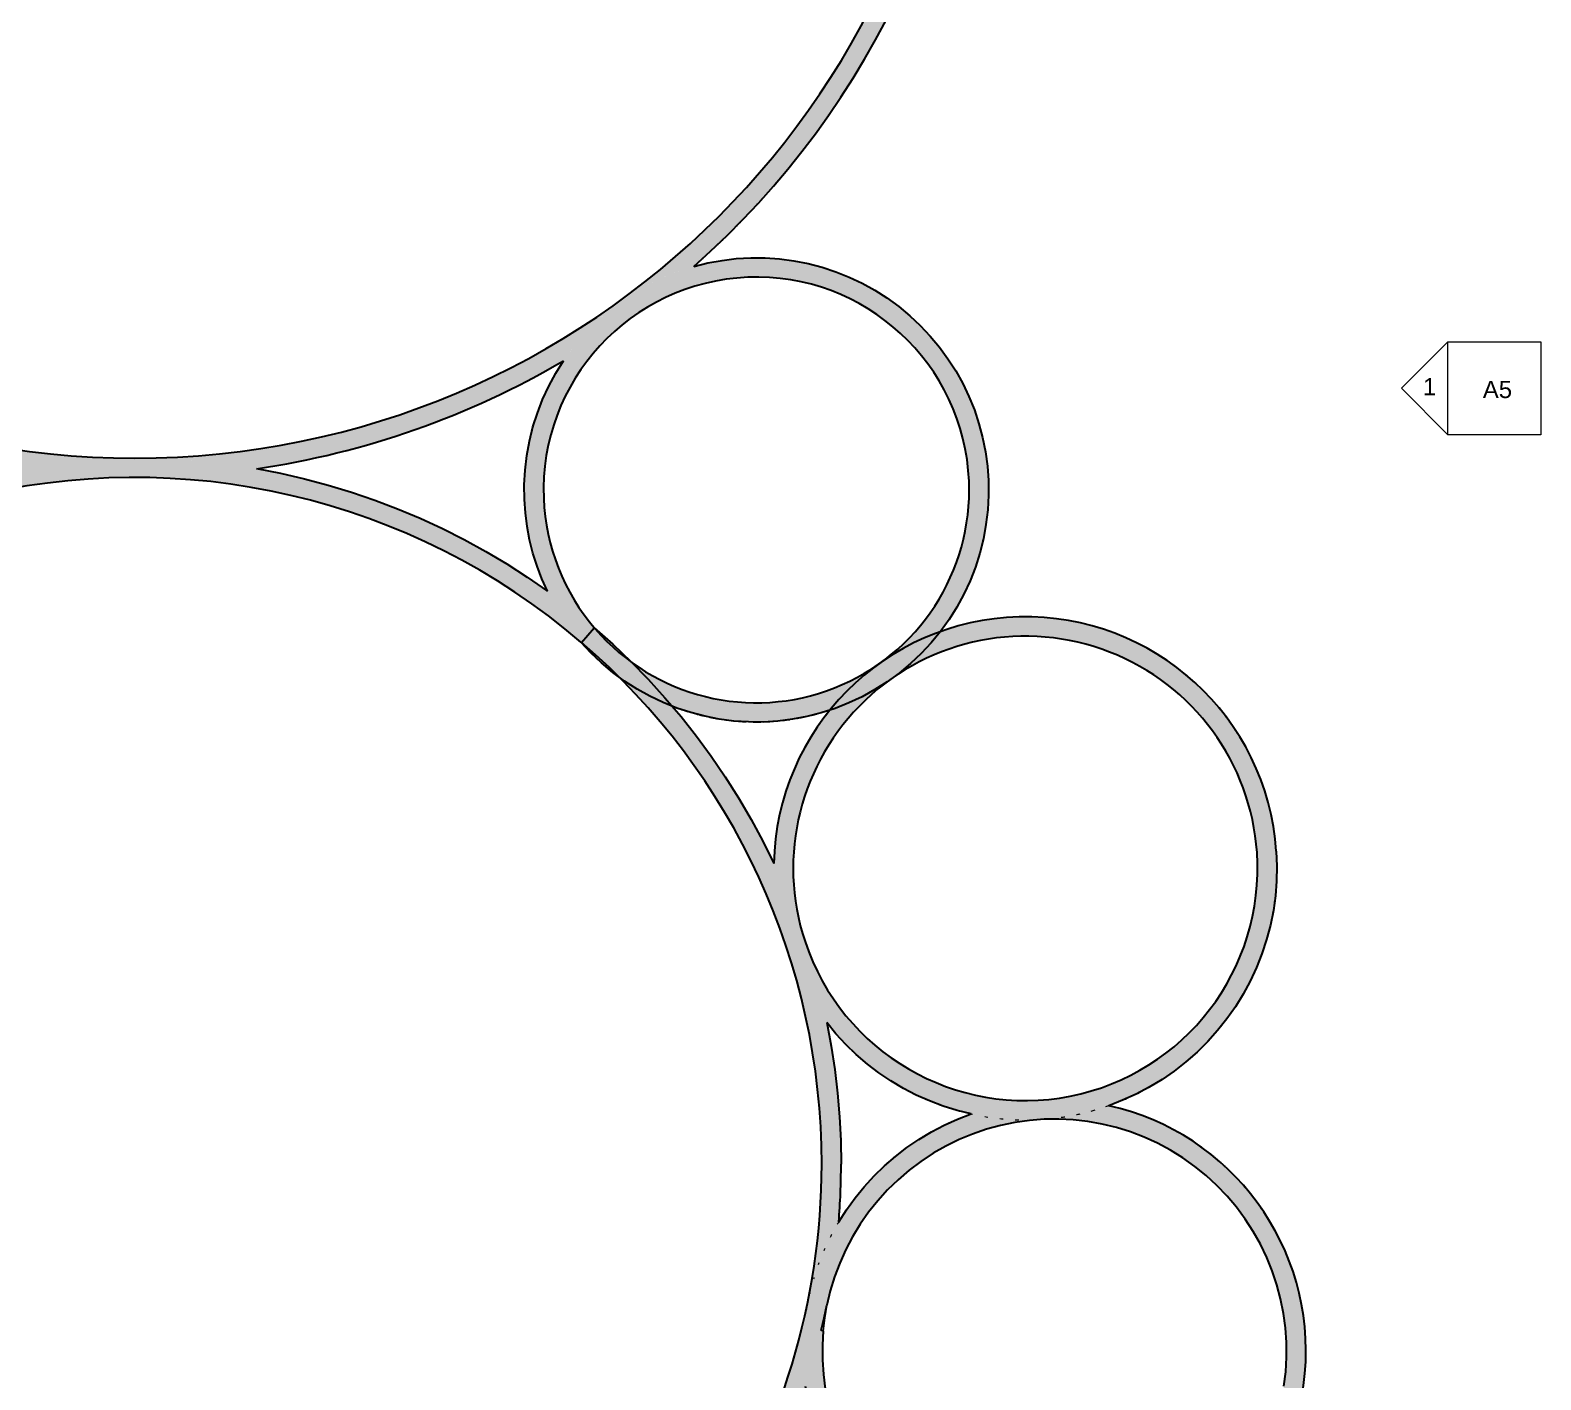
# Model space of a CAD drawing. Header units: inches. Extents: x -870 to 733, y -1250 to 961.
# Drawn here: x -48 to 733, y -510 to 187 of the extents above; entities that cross this region are included whole.
import ezdxf

# ---------------------------------------------------------------- set-up
doc = ezdxf.new("R2010")
doc.units = ezdxf.units.IN
doc.header["$MEASUREMENT"] = 0
for name, color, linetype, lineweight in [('A-ROOF', 132, 'Continuous', 13), ('A-WALL', 113, 'Continuous', 13), ('A-WALL-PATT', 111, 'Continuous', 13), ('G-ANNO-SYMB', 111, 'Continuous', 9)]:
    doc.layers.add(name, color=color, linetype=linetype, lineweight=lineweight)
doc.styles.add('Arial', font='arial.ttf', dxfattribs={"height": 8.851796})

# ---------------------------------------------------------------- blocks, each defined once
blk = doc.blocks.new('Elevation - Detail Number-164347-Level 1')
at = {"layer": 'G-ANNO-SYMB'}
for p, q in [((-0.25, -0.25), (-0.25, 0.25)), ((-0.25, 0.25), (0.25, 0.25)), ((0.25, 0.25), (0.25, -0.25)), ((0.25, -0.25), (-0.25, -0.25))]:
    blk.add_line(p, q, dxfattribs=at)
blk = doc.blocks.new('Elevation - Detail Number-164074-Level 1')
at = {"layer": 'G-ANNO-SYMB'}
for p, q in [((0, 0.25), (-0.25, 0)), ((0.25, 0), (0, 0.25)), ((-0.25, 0), (0.25, 0))]:
    blk.add_line(p, q, dxfattribs=at)

msp = doc.modelspace()

# ---------------------------------------------------------------- hatches: boundary and pattern name
at = {"layer": 'A-WALL-PATT'}
for points in [[(-56.94, -39.5), (-44.45, -37.54), (-31.91, -36.01), (-19.32, -34.92), (-6.7, -34.26), (5.93, -34.05), (-8.65, -33.8), (-23.21, -33.05), (-37.74, -31.81), (-52.21, -30.07), (-66.62, -27.84), (-80.95, -25.11), (-95.17, -21.9), (-109.27, -18.21), (-123.24, -14.04), (-137.06, -9.39), (-150.72, -4.27), (-164.19, 1.31), (-177.46, 7.34), (-190.52, 13.83), (-203.35, 20.76), (-215.93, 28.12), (-228.26, 35.9), (-240.31, 44.11), (-252.08, 52.72), (-263.54, 61.73), (-274.7, 71.12), (-285.52, 80.89), (-296, 91.02), (-306.14, 101.5), (-315.95, 112.38), (-325.3, 123.48), (-334.31, 134.95), (-342.92, 146.71), (-351.12, 158.77), (-358.91, 171.09), (-366.27, 183.68), (-373.2, 196.51), (-379.68, 209.57), (-385.72, 222.84), (-391.3, 236.31), (-396.42, 249.96), (-401.06, 263.78), (-405.24, 277.75), (-408.93, 291.86), (-412.14, 306.08), (-414.86, 320.4), (-417.09, 334.81), (-418.83, 349.29), (-420.07, 363.82), (-420.82, 378.38), (-421.07, 392.95), (-431.07, 392.95), (-430.83, 378.54), (-430.12, 364.14), (-428.93, 349.77), (-427.27, 335.45), (-425.14, 321.2), (-422.54, 307.02), (-419.47, 292.93), (-415.94, 278.95), (-411.95, 265.1), (-407.5, 251.38), (-402.61, 237.82), (-397.27, 224.43), (-391.49, 211.23), (-385.28, 198.22), (-378.64, 185.42), (-371.59, 172.85), (-364.12, 160.51), (-357.68, 156.03), (-351.02, 150.8), (-345.55, 146.05), (-339.91, 140.59), (-334.57, 134.83), (-329.55, 128.79), (-324.86, 122.49), (-320.51, 115.95), (-316.53, 109.19), (-312.91, 102.22), (-309.67, 95.06), (-306.82, 87.74), (-296.69, 77.69), (-286.23, 67.98), (-275.47, 58.61), (-264.4, 49.6), (-253.04, 40.96), (-241.41, 32.69), (-229.51, 24.8), (-217.36, 17.31), (-204.97, 10.22), (-192.36, 3.53), (-179.21, -2.88), (-166.52, -8.58), (-153.31, -14), (-139.94, -18.98), (-126.41, -23.52), (-112.74, -27.62), (-98.94, -31.28), (-85.03, -34.47), (-71.02, -37.22)], [(68.8, -39.5), (82.72, -37.25), (96.56, -34.54), (110.3, -31.4), (123.94, -27.81), (137.46, -23.78), (150.83, -19.32), (164.06, -14.43), (177.12, -9.12), (191.05, -2.88), (202.7, 2.76), (215.19, 9.31), (227.46, 16.26), (231.95, 22.54), (236.85, 28.51), (242.11, 34.15), (247.73, 39.44), (253.68, 44.36), (259.93, 48.89), (266.46, 53.01), (273.24, 56.7), (280.24, 59.94), (287.44, 62.73), (294.8, 65.05), (305.35, 74.65), (315.58, 84.59), (325.47, 94.86), (335.03, 105.45), (344.24, 116.34), (353.09, 127.53), (361.56, 139), (369.7, 150.8), (377.37, 162.73), (384.69, 174.98), (391.6, 187.45), (398.1, 200.15), (404.18, 213.05), (409.84, 226.14), (415.07, 239.41), (419.86, 252.84), (424.21, 266.43), (428.12, 280.14), (431.57, 293.98), (434.58, 307.92), (437.12, 321.96), (439.21, 336.06), (440.84, 350.23), (442, 364.45), (442.7, 378.69), (442.93, 392.95), (432.93, 392.95), (432.68, 378.38), (431.93, 363.82), (430.69, 349.29), (428.95, 334.81), (426.72, 320.4), (424, 306.08), (420.79, 291.86), (417.1, 277.75), (412.92, 263.78), (408.28, 249.96), (403.16, 236.31), (397.58, 222.84), (391.54, 209.57), (385.06, 196.51), (378.13, 183.68), (370.77, 171.09), (362.98, 158.77), (354.78, 146.71), (346.17, 134.95), (337.16, 123.48), (327.77, 112.33), (318, 101.5), (307.86, 91.02), (297.38, 80.89), (286.56, 71.12), (275.4, 61.73), (263.94, 52.72), (252.17, 44.11), (239.54, 35.54), (226.74, 27.5), (215.21, 20.76), (202.38, 13.83), (189.32, 7.34), (176.05, 1.31), (162.58, -4.27), (148.92, -9.39), (135.1, -14.04), (121.13, -18.21), (107.03, -21.9), (92.81, -25.11), (78.48, -27.84), (64.07, -30.07), (49.6, -31.81), (35.07, -33.05), (20.51, -33.8), (5.93, -34.05), (18.56, -34.26), (31.18, -34.92), (43.77, -36.01), (56.31, -37.54)], [(207.26, -55.39), (217.26, -54.99), (217.2, -47.63), (217.64, -40.3), (218.57, -33), (219.98, -25.79), (221.87, -18.68), (224.23, -11.72), (227.05, -4.93), (230.32, 1.65), (234.02, 8), (238.13, 14.09), (242.64, 19.9), (247.54, 25.39), (252.78, 30.53), (258.65, 35.54), (264.25, 39.73), (270.42, 43.73), (276.84, 47.31), (283.48, 50.45), (290.32, 53.14), (297.33, 55.37), (304.47, 57.13), (311.7, 58.4), (319.01, 59.19), (326.36, 59.49), (333.71, 59.3), (341.03, 58.62), (348.28, 57.45), (355.45, 55.8), (362.49, 53.67), (369.36, 51.08), (376.06, 48.03), (382.53, 44.55), (388.75, 40.64), (394.7, 36.32), (400.35, 31.62), (405.67, 26.54), (410.64, 21.13), (415.24, 15.39), (419.45, 9.36), (423.24, 3.06), (426.6, -3.47), (429.52, -10.22), (431.98, -17.15), (433.98, -24.22), (435.5, -31.41), (436.53, -38.69), (437.07, -46.02), (447.07, -45.62), (446.51, -37.94), (445.46, -30.32), (443.92, -22.79), (441.9, -15.36), (439.42, -8.08), (436.47, -0.98), (433.07, 5.92), (429.24, 12.59), (424.99, 19), (420.33, 25.13), (415.29, 30.94), (409.89, 36.42), (404.16, 41.54), (398.1, 46.29), (391.75, 50.63), (385.14, 54.56), (378.29, 58.06), (371.23, 61.11), (363.99, 63.71), (356.59, 65.83), (349.08, 67.48), (341.48, 68.64), (333.81, 69.31), (326.12, 69.49), (318.44, 69.18), (310.62, 68.34), (303.2, 67.08), (295.72, 65.3), (288.36, 63.05), (281.17, 60.33), (274.16, 57.16), (267.37, 53.54), (260.83, 49.49), (254.56, 45.04), (248.59, 40.19), (242.94, 34.97), (237.63, 29.4), (232.7, 23.5), (228.15, 17.29), (224.01, 10.81), (220.29, 4.07), (217.02, -2.89), (214.19, -10.04), (211.83, -17.36), (209.95, -24.82), (208.54, -32.38), (207.62, -40.02), (207.2, -47.7)], [(-325.49, -271.83), (-320.49, -259.5), (-315.04, -247.37), (-309.13, -235.45), (-302.78, -223.76), (-295.99, -212.32), (-288.79, -201.14), (-281.17, -190.24), (-273.14, -179.63), (-264.72, -169.33), (-255.93, -159.35), (-246.76, -149.7), (-237.24, -140.41), (-227.38, -131.48), (-217.2, -122.93), (-206.69, -114.76), (-195.89, -107), (-184.81, -99.64), (-173.46, -92.71), (-161.86, -86.2), (-149.14, -79.73), (-137.96, -74.51), (-125.7, -69.35), (-113.26, -64.65), (-100.64, -60.42), (-87.88, -56.67), (-74.99, -53.39), (-61.98, -50.6), (-48.88, -48.3), (-35.7, -46.49), (-22.46, -45.18), (-9.19, -44.37), (4.11, -44.05), (17.41, -44.23), (31.01, -44.94), (43.95, -46.09), (57.15, -47.76), (70.27, -49.92), (83.31, -52.58), (96.23, -55.72), (109.03, -59.35), (121.69, -63.45), (134.18, -68.02), (146.49, -73.06), (158.61, -78.55), (170.51, -84.5), (182.17, -90.88), (193.6, -97.7), (204.75, -104.95), (215.63, -112.6), (226.22, -120.66), (236.37, -128.96), (236.24, -128.82), (232.29, -123.98), (228.6, -118.95), (225.18, -113.74), (222.03, -108.35), (219.16, -102.81), (208.76, -95.59), (198.12, -88.74), (187.25, -82.27), (176.16, -76.17), (164.86, -70.46), (153.37, -65.15), (141.71, -60.24), (129.88, -55.74), (117.9, -51.65), (105.79, -47.97), (93.56, -44.72), (81.22, -41.9), (68.8, -39.5), (56.31, -37.54), (43.77, -36.01), (31.01, -34.91), (18.56, -34.26), (5.93, -34.05), (-6.7, -34.26), (-19.32, -34.92), (-31.91, -36.01), (-44.45, -37.54), (-56.94, -39.5), (-69.68, -41.96), (-82.32, -44.88), (-94.86, -48.24), (-107.27, -52.04), (-119.53, -56.29), (-131.64, -60.96), (-143.57, -66.07), (-155.31, -71.59), (-166.85, -77.53), (-178.17, -83.88), (-189.26, -90.62), (-200.1, -97.76), (-210.68, -105.27), (-220.99, -113.16), (-231.01, -121.41), (-240.73, -130.01), (-250.14, -138.94), (-259.23, -148.21), (-267.98, -157.8), (-276.38, -167.69), (-284.43, -177.87), (-292.11, -188.33), (-299.41, -199.06), (-306.32, -210.04), (-312.85, -221.26), (-319.31, -233.41), (-324.67, -244.36), (-329.96, -256.21), (-334.83, -268.25)], [(330.69, -170.45), (338.58, -169.95), (345.81, -169.05), (353.27, -167.63), (360.62, -165.75), (367.84, -163.4), (374.9, -160.6), (381.77, -157.36), (388.42, -153.69), (394.82, -149.61), (400.95, -145.14), (406.79, -140.28), (412.31, -135.06), (417.49, -129.51), (422.46, -123.42), (426.74, -117.48), (430.77, -111.05), (434.39, -104.37), (437.59, -97.48), (440.34, -90.41), (442.63, -83.17), (444.47, -75.8), (445.83, -68.33), (446.72, -60.79), (447.13, -53.21), (447.07, -45.62), (437.07, -46.02), (437.13, -53.37), (436.69, -60.7), (435.77, -67.99), (434.36, -75.2), (432.47, -82.3), (430.11, -89.26), (427.3, -96.04), (424.03, -102.62), (420.34, -108.97), (416.23, -115.06), (411.72, -120.86), (406.84, -126.35), (401.6, -131.5), (396.03, -136.28), (390.15, -140.69), (383.99, -144.69), (377.58, -148.27), (370.94, -151.42), (364.11, -154.12), (357.11, -156.35), (349.98, -158.11), (342.74, -159.4), (335.44, -160.19), (328.1, -160.5), (320.76, -160.32), (313.44, -159.65), (306.19, -158.49), (299.03, -156.85), (291.99, -154.73), (285.12, -152.15), (278.43, -149.12), (271.95, -145.64), (265.73, -141.75), (259.77, -137.44), (254.12, -132.75), (248.79, -127.69), (243.82, -122.29), (236.24, -128.82), (236.49, -129.11), (241.65, -134.69), (247.14, -139.93), (252.96, -144.81), (259.07, -149.31), (265.45, -153.42), (272.09, -157.12), (278.94, -160.39), (285.98, -163.22), (293.2, -165.6), (300.54, -167.51), (308, -168.96), (315.53, -169.94), (323.1, -170.44)], [(236.24, -128.82), (243.82, -122.29), (239.2, -116.55), (234.97, -110.51), (231.16, -104.2), (227.78, -97.65), (224.84, -90.88), (222.37, -83.94), (220.37, -76.85), (218.84, -69.63), (217.8, -62.34), (217.26, -54.99), (207.26, -55.39), (207.76, -62.41), (208.66, -69.38), (209.97, -76.29), (211.68, -83.11), (213.79, -89.82), (216.28, -96.39), (219.16, -102.81), (222.03, -108.35), (225.18, -113.74), (228.6, -118.95), (232.29, -123.98)], [(352.31, -283.95), (350.12, -276.58), (348.41, -269.09), (347.18, -261.5), (346.44, -253.85), (346.18, -246.17), (346.43, -238.49), (347.16, -230.85), (348.38, -223.26), (350.08, -215.77), (352.26, -208.4), (354.91, -201.18), (358.01, -194.15), (361.56, -187.34), (365.54, -180.76), (369.92, -174.45), (374.71, -168.44), (379.87, -162.74), (385.38, -157.39), (391.22, -152.4), (397.37, -147.79), (403.81, -143.59), (410.49, -139.81), (417.41, -136.46), (424.53, -133.57), (431.82, -131.13), (439.25, -129.17), (446.79, -127.68), (454.4, -126.68), (462.07, -126.17), (469.76, -126.16), (477.43, -126.63), (485.05, -127.6), (492.6, -129.05), (500.03, -130.98), (507.33, -133.38), (514.46, -136.24), (521.39, -139.56), (528.1, -143.31), (534.55, -147.49), (540.72, -152.06), (546.59, -157.03), (552.13, -162.36), (557.31, -168.03), (562.12, -174.02), (566.54, -180.31), (570.54, -186.87), (574.12, -193.67), (577.26, -200.68), (579.94, -207.88), (582.15, -215.24), (583.89, -222.73), (585.14, -230.31), (585.91, -237.95), (595.88, -237.28), (595.1, -229.37), (593.84, -221.53), (592.1, -213.78), (589.89, -206.16), (587.22, -198.68), (584.1, -191.37), (580.54, -184.28), (576.55, -177.41), (572.15, -170.8), (567.36, -164.47), (562.18, -158.44), (556.65, -152.74), (550.78, -147.4), (544.6, -142.41), (538.12, -137.82), (531.37, -133.63), (524.38, -129.86), (517.18, -126.52), (509.78, -123.63), (502.22, -121.2), (494.53, -119.23), (486.73, -117.74), (478.39, -116.69), (470.93, -116.19), (462.99, -116.14), (455.06, -116.58), (447.17, -117.5), (439.35, -118.9), (431.63, -120.78), (424.05, -123.12), (416.62, -125.93), (409.37, -129.18), (402.34, -132.86), (395.54, -136.97), (389.01, -141.49), (382.77, -146.4), (376.83, -151.68), (371.23, -157.31), (365.99, -163.27), (361.12, -169.55), (356.64, -176.1), (352.57, -182.92), (348.92, -189.98), (345.72, -197.24), (342.96, -204.69), (340.66, -212.29), (338.83, -220.02), (337.47, -227.84), (336.6, -235.74), (336.21, -243.67), (340.68, -253.55), (344.86, -263.57), (348.73, -273.7)], [(370.93, -399.05), (370.72, -386.76), (370.1, -374.5), (369.07, -362.26), (367.63, -350.06), (365.78, -337.92), (363.52, -325.85), (361.18, -315.25), (358.53, -304.73), (355.58, -294.29), (352.31, -283.95), (348.73, -273.7), (344.86, -263.57), (340.68, -253.55), (336.21, -243.67), (330.52, -232.12), (324.44, -220.78), (317.96, -209.66), (310.62, -198.1), (303.84, -188.15), (296.22, -177.78), (288.24, -167.68), (279.9, -157.87), (271.23, -148.37), (262.23, -139.17), (252.91, -130.29), (243.28, -121.76), (236.78, -129.35), (246.73, -138.2), (256.34, -147.42), (265.61, -156.98), (274.5, -166.89), (283.02, -177.13), (291.15, -187.68), (298.88, -198.53), (306.19, -209.65), (313.08, -221.05), (319.91, -233.41), (325.56, -244.57), (331.13, -256.67), (336.24, -268.97), (340.89, -281.45), (345.06, -294.09), (348.76, -306.89), (351.97, -319.81), (354.7, -332.85), (356.94, -345.97), (358.68, -359.18), (359.93, -372.43), (360.68, -385.73), (360.93, -399.05), (366.54, -399.05)], [(466.18, -376.1), (474.07, -375.87), (481.93, -375.15), (489.73, -373.96), (497.44, -372.29), (505.03, -370.16), (512.49, -367.58), (519.77, -364.55), (526.86, -361.08), (534.31, -356.8), (540.33, -352.89), (546.67, -348.19), (552.72, -343.12), (558.44, -337.69), (563.83, -331.93), (568.85, -325.85), (573.5, -319.47), (577.75, -312.83), (581.6, -305.94), (585.01, -298.83), (587.99, -291.52), (590.52, -284.05), (592.6, -276.44), (594.2, -268.71), (595.34, -260.91), (596, -253.05), (596.18, -245.16), (595.88, -237.28), (585.91, -237.95), (586.18, -245.65), (585.97, -253.35), (585.25, -261.02), (584.05, -268.63), (582.36, -276.14), (580.2, -283.53), (577.56, -290.77), (574.47, -297.82), (570.93, -304.66), (566.95, -311.26), (562.57, -317.59), (557.78, -323.63), (552.62, -329.34), (547.1, -334.72), (541.25, -339.73), (535.09, -344.35), (528.45, -348.68), (521.95, -352.36), (515.01, -355.72), (507.88, -358.63), (500.58, -361.07), (493.13, -363.04), (485.57, -364.53), (477.94, -365.53), (470.25, -366.04), (462.55, -366.05), (454.86, -365.57), (447.22, -364.6), (439.66, -363.14), (432.21, -361.19), (424.89, -358.78), (417.75, -355.9), (410.81, -352.56), (403.91, -348.68), (397.63, -344.6), (391.46, -340), (385.59, -335.01), (380.05, -329.66), (374.87, -323.96), (370.06, -317.94), (365.65, -311.63), (361.66, -305.04), (358.09, -298.21), (354.97, -291.17), (352.31, -283.95), (355.58, -294.29), (358.53, -304.73), (361.18, -315.25), (363.52, -325.85), (368.54, -331.93), (373.93, -337.69), (379.65, -343.12), (385.7, -348.19), (392.04, -352.89), (398.65, -357.19), (405.51, -361.08), (412.6, -364.55), (419.88, -367.58), (427.34, -370.16), (434.93, -372.29), (442.64, -373.96), (450.44, -375.15), (458.3, -375.87)], [(4.32, -764.04), (17.72, -763.85), (31.11, -763.18), (44.46, -762.01), (57.76, -760.35), (70.99, -758.2), (84.13, -755.57), (97.17, -752.46), (110.08, -748.87), (122.85, -744.81), (135.47, -740.29), (147.91, -735.3), (160.16, -729.86), (172.2, -723.98), (184.01, -717.65), (195.59, -710.9), (206.91, -703.73), (217.96, -696.14), (228.73, -688.16), (239.19, -679.79), (249.34, -671.03), (252.56, -663.68), (256.53, -656.05), (260.33, -649.65), (264.85, -643.02), (269.77, -636.68), (275.08, -630.66), (280.74, -624.98), (286.75, -619.65), (293.07, -614.71), (299.68, -610.16), (306.56, -606.04), (313.71, -595.26), (320.46, -584.23), (326.83, -572.97), (332.78, -561.5), (338.33, -549.82), (343.47, -537.95), (348.17, -525.91), (352.45, -513.7), (355.45, -504.22), (358.19, -494.65), (360.66, -485.01), (351.71, -484.22), (352.56, -476.93), (353.83, -469.7), (355.5, -462.55), (357.57, -455.51), (360.04, -448.6), (362.89, -441.83), (366.12, -435.24), (369.71, -428.84), (370.39, -418.92), (370.79, -408.99), (370.93, -399.05), (360.93, -399.05), (360.68, -412.29), (359.94, -425.51), (358.71, -438.69), (356.99, -451.82), (354.77, -464.88), (352.08, -477.84), (348.9, -490.7), (345.24, -503.42), (341.11, -516.01), (336.51, -528.43), (331.4, -540.78), (325.95, -552.71), (320, -564.54), (313.61, -576.13), (306.79, -587.48), (299.55, -598.57), (291.91, -609.39), (283.86, -619.91), (275.43, -630.12), (266.63, -640.01), (257.46, -649.56), (247.94, -658.77), (238.08, -667.61), (227.91, -676.09), (217.42, -684.17), (206.64, -691.86), (195.58, -699.14), (184.25, -706.01), (172.68, -712.44), (160.88, -718.45), (148.86, -724), (136.64, -729.11), (124.24, -733.75), (111.67, -737.93), (98.96, -741.64), (86.12, -744.87), (73.16, -747.62), (60.12, -749.89), (46.99, -751.66), (33.82, -752.95), (20.6, -753.74), (7.36, -754.04), (-5.88, -753.85), (-19.11, -753.16), (-32.3, -751.98), (-45.43, -750.31), (-58.5, -748.15), (-71.47, -745.5), (-84.34, -742.38), (-97.08, -738.77), (-109.68, -734.69), (-122.12, -730.15), (-134.38, -725.14), (-146.44, -719.68), (-158.3, -713.78), (-169.92, -707.43), (-181.3, -700.66), (-192.67, -693.29), (-203.26, -685.86), (-213.81, -677.86), (-224.06, -669.47), (-233.98, -660.71), (-243.57, -651.58), (-252.82, -642.1), (-261.7, -632.28), (-270.22, -622.13), (-278.34, -611.68), (-286.08, -600.93), (-293.4, -589.9), (-300.31, -578.6), (-306.8, -567.06), (-312.84, -555.28), (-318.45, -543.28), (-323.6, -531.08), (-328.3, -518.7), (-332.53, -506.15), (-336.29, -493.45), (-339.57, -480.62), (-342.37, -467.68), (-344.69, -454.64), (-346.52, -441.53), (-347.86, -428.35), (-348.7, -415.14), (-349.06, -401.9), (-348.92, -388.66), (-348.28, -375.43), (-347.16, -362.24), (-345.47, -348.68), (-343.43, -336.02), (-340.84, -323.04), (-337.76, -310.16), (-334.21, -297.4), (-330.18, -284.78), (-325.68, -272.33), (-329.64, -278.01), (-333.93, -283.45), (-338.55, -288.61), (-343.47, -293.48), (-346.69, -304.78), (-349.54, -316.17), (-352.02, -327.65), (-354.13, -339.2), (-355.87, -350.82), (-357.14, -361.58), (-358.09, -372.39), (-358.73, -383.21), (-359.04, -394.05), (-359.02, -404.9), (-358.69, -415.74), (-358.09, -425.79), (-357.21, -435.83), (-356.06, -445.83), (-352.86, -449.09), (-349.99, -452.64), (-347.47, -456.45), (-345.32, -460.47), (-343.56, -464.69), (-342.21, -469.05), (-341.28, -473.52), (-340.78, -478.06), (-340.71, -482.62), (-341.08, -487.17), (-341.88, -491.67), (-343.1, -496.07), (-344.74, -500.33), (-340.78, -513.13), (-336.36, -525.79), (-331.48, -538.27), (-326.14, -550.56), (-320.35, -562.65), (-314.12, -574.52), (-307.47, -586.15), (-300.39, -597.53), (-292.89, -608.64), (-285, -619.47), (-276.56, -630.18), (-268.04, -640.22), (-259, -650.12), (-249.6, -659.67), (-239.86, -668.88), (-229.79, -677.72), (-219.4, -686.19), (-208.42, -694.47), (-197.73, -701.95), (-186.47, -709.22), (-174.95, -716.07), (-163.19, -722.5), (-151.2, -728.49), (-139, -734.04), (-126.61, -739.13), (-114.03, -743.77), (-101.3, -747.94), (-88.41, -751.64), (-75.41, -754.87), (-62.29, -757.61), (-49.08, -759.88), (-35.79, -761.65), (-22.45, -762.94), (-9.08, -763.74)], [(610.69, -507.19), (611.15, -499.39), (611.14, -491.58), (610.65, -483.79), (609.71, -476.04), (608.29, -468.36), (606.42, -460.78), (604.1, -453.32), (601.33, -446.02), (598.13, -438.9), (594.51, -431.98), (590.23, -424.92), (586.06, -418.86), (581.25, -412.7), (576.09, -406.84), (570.58, -401.31), (564.76, -396.11), (558.63, -391.27), (552.22, -386.81), (545.55, -382.75), (538.65, -379.09), (531.55, -375.85), (524.26, -373.04), (516.82, -370.68), (509.25, -368.76), (501.61, -371.19), (493.83, -373.13), (485.95, -374.59), (477.99, -375.57), (469.99, -376.05), (461.97, -376.04), (453.97, -375.53), (446.01, -374.53), (438.14, -373.04), (430.83, -375.86), (423.71, -379.11), (416.79, -382.78), (409.77, -387.1), (403.68, -391.34), (397.54, -396.2), (391.7, -401.42), (386.19, -406.98), (381.02, -412.86), (376.21, -419.04), (371.78, -425.52), (367.76, -432.22), (364.14, -439.16), (360.95, -446.32), (358.19, -453.65), (355.88, -461.13), (354.03, -468.74), (352.64, -476.44), (351.71, -484.22), (361.67, -485.1), (362.45, -478.42), (363.61, -471.79), (365.5, -463.94), (367.55, -457.17), (370.21, -450.08), (373.31, -443.17), (376.84, -436.47), (380.78, -430.01), (385.12, -423.81), (389.85, -417.89), (394.94, -412.28), (400.37, -407.01), (406.13, -402.09), (412.18, -397.54), (418.51, -393.38), (425.09, -389.63), (431.89, -386.3), (438.89, -383.41), (446.05, -380.97), (453.36, -378.98), (460.78, -377.45), (468.28, -376.4), (475.83, -375.82), (483.4, -375.72), (490.96, -376.1), (498.49, -376.95), (506.35, -378.38), (513.3, -380.08), (520.53, -382.33), (527.6, -385.04), (534.49, -388.18), (541.16, -391.76), (547.6, -395.75), (553.77, -400.13), (559.65, -404.9), (565.22, -410.03), (570.46, -415.5), (575.34, -421.29), (579.85, -427.37), (583.96, -433.73), (587.67, -440.34), (590.94, -447.16), (593.79, -454.18), (596.18, -461.36), (598.12, -468.68), (599.59, -476.11), (600.59, -483.62), (601.12, -491.17), (601.16, -498.74), (600.73, -506.3)], [(480.45, -625.7), (488.51, -625.5), (496.54, -624.8), (504.51, -623.6), (512.39, -621.91), (520.15, -619.73), (527.76, -617.08), (535.19, -613.96), (542.41, -610.39), (549.4, -606.38), (556.13, -601.94), (562.57, -597.09), (568.69, -591.85), (574.48, -586.25), (579.91, -580.29), (584.97, -574.01), (589.62, -567.43), (593.86, -560.58), (597.66, -553.47), (601.02, -546.15), (603.91, -538.62), (606.33, -530.94), (608.28, -523.12), (609.73, -515.19), (610.69, -507.19), (600.73, -506.3), (599.83, -513.79), (598.46, -521.2), (596.63, -528.51), (594.34, -535.7), (591.61, -542.72), (588.44, -549.56), (584.84, -556.19), (580.84, -562.58), (576.44, -568.7), (571.67, -574.54), (566.54, -580.06), (561.08, -585.26), (555.3, -590.09), (549.22, -594.56), (542.88, -598.64), (536.3, -602.31), (529.5, -605.56), (522.5, -608.37), (515.35, -610.74), (508.06, -612.66), (500.66, -614.11), (493.19, -615.1), (485.66, -615.62), (478.13, -615.66), (470.6, -615.23), (463.12, -614.33), (455.7, -612.96), (448.39, -611.13), (441.21, -608.84), (434.18, -606.11), (427.34, -602.94), (420.72, -599.34), (414.33, -595.34), (408.2, -590.95), (402.37, -586.17), (396.84, -581.05), (391.65, -575.58), (386.81, -569.8), (382.34, -563.73), (378.27, -557.38), (374.6, -550.8), (371.35, -544), (368.53, -537), (366.16, -529.85), (364.24, -522.56), (362.79, -515.16), (361.8, -507.69), (361.28, -500.17), (361.24, -492.63), (361.67, -485.1), (362.45, -478.42), (363.61, -471.79), (362.2, -478.41), (360.66, -485.01), (358.19, -494.65), (355.45, -504.22), (352.45, -513.7), (353.82, -521.65), (355.67, -529.49), (358, -537.2), (360.81, -544.76), (364.08, -552.12), (367.8, -559.27), (371.96, -566.18), (376.54, -572.81), (381.57, -579.2), (386.88, -585.17), (392.6, -590.84), (398.67, -596.14), (405.05, -601.07), (411.73, -605.58), (418.67, -609.68), (425.85, -613.33), (433.25, -616.54), (440.83, -619.27), (448.56, -621.54), (456.42, -623.32), (464.38, -624.61), (472.4, -625.4), (478.39, -625.62)]]:
    msp.add_hatch(color=256, dxfattribs=at).paths.add_polyline_path(points, flags=0)

# ---------------------------------------------------------------- linework, layer by layer
at = {"layer": 'A-ROOF'}
for p, q in [((283.78, -162.35), (284.12, -162.75)), ((338.42, -222.1), (338.46, -221.89)), ((337.2, -229.93), (337.21, -229.78)), ((336.45, -237.81), (336.46, -237.72)), ((364.76, -327.43), (364.71, -327.36)), ((407.67, -362.19), (407.54, -362.12)), ((418.33, -366.98), (418.15, -366.91)), ((435.77, -373.9), (435.88, -373.86)), ((438.23, -373.01), (438.33, -372.97)), ((509.04, -368.72), (509.15, -368.74)), ((432.32, -375.24), (432.51, -375.17))]:
    msp.add_line(p, q, dxfattribs=at)
for centre, radius, start, end in [((5.93, 392.95), 437, 330.53781, 331.44114), ((5.93, 392.95), 437, 328.63319, 329.53579), ((5.93, 392.95), 437, 326.72878, 327.63001), ((5.93, 392.95), 437, 324.82454, 325.72369), ((5.93, 392.95), 437, 322.92046, 323.81666), ((5.93, 392.95), 437, 321.01651, 321.90869), ((5.93, 392.95), 437, 319.11267, 319.99944), ((5.93, 392.95), 437, 317.20892, 318.08835), ((5.93, 392.95), 437, 315.30526, 316.17452), ((5.93, 392.95), 437, 313.40168, 314.25634), ((5.93, 392.95), 437, 311.49815, 312.33058), ((327.16, -50.5), 120, 146.19239, 147.81407), ((327.16, -50.5), 120, 149.53733, 151.46919), ((327.16, -50.5), 120, 153.18151, 155.12732), ((327.16, -50.5), 120, 156.82569, 158.78984), ((327.16, -50.5), 120, 160.46985, 162.45916), ((327.16, -50.5), 120, 164.114, 166.1398), ((327.16, -50.5), 120, 167.75814, 169.84148), ((327.16, -50.5), 120, 171.40228, 173.58943), ((327.16, -50.5), 120, 175.04641, 177.47619), ((327.16, -50.5), 120, 178.69052, 182.33464), ((327.16, -50.5), 120, 357.46834, 358.68478), ((327.16, -50.5), 120, 353.5753, 355.03492), ((327.16, -50.5), 120, 349.8213, 351.38506), ((327.16, -50.5), 120, 346.11365, 347.73519), ((327.16, -50.5), 120, 342.42706, 344.08531), ((327.16, -50.5), 120, 338.75182, 340.43543), ((327.16, -50.5), 120, 335.08338, 336.78555), ((327.16, -50.5), 120, 331.41934, 333.13565), ((327.16, -50.5), 120, 327.75832, 329.48575), ((466.18, -246.1), 130, 95.37522, 97.0984), ((466.18, -246.1), 130, 91.85668, 93.5787), ((466.18, -246.1), 130, 88.33814, 90.0589), ((466.18, -246.1), 130, 84.8196, 86.53898), ((466.18, -246.1), 130, 81.30106, 83.01892), ((466.18, -246.1), 130, 109.44946, 109.78863), ((327.16, -50.5), 120, 324.09946, 325.83585), ((466.18, -246.1), 130, 105.93089, 107.65695), ((466.18, -246.1), 130, 102.41233, 104.13751), ((466.18, -246.1), 130, 98.89378, 100.618), ((466.18, -246.1), 130, 77.78254, 79.49871), ((466.18, -246.1), 130, 74.26401, 75.97832), ((466.18, -246.1), 130, 70.74549, 72.45773), ((466.18, -246.1), 130, 67.22697, 68.9369), ((327.16, -50.5), 120, 221.84405, 223.63414), ((466.18, -246.1), 130, 63.70846, 65.41579), ((466.18, -246.1), 130, 60.18994, 61.89435), ((327.16, -50.5), 120, 225.49447, 227.28442), ((466.18, -246.1), 130, 56.67144, 58.37252), ((466.18, -246.1), 130, 53.15293, 54.85021), ((327.16, -50.5), 120, 229.14485, 230.93469), ((327.16, -50.5), 120, 232.79527, 233.72411), ((466.18, -246.1), 130, 49.63443, 51.32732), ((466.18, -246.1), 130, 46.11593, 47.80372), ((466.18, -246.1), 130, 42.59744, 44.2792), ((327.16, -50.5), 120, 248.75652, 249.18571), ((327.16, -50.5), 120, 248.82923, 249.38258), ((5.93, -399.05), 365, 39.83999, 40.41571), ((466.18, -246.1), 130, 39.07895, 40.75353), ((327.16, -50.5), 120, 251.16539, 252.99591), ((5.93, -399.05), 365, 37.86847, 38.94598), ((327.16, -50.5), 120, 252.27861, 252.83584), ((5.93, -399.05), 365, 38.3251, 38.7155), ((327.16, -50.5), 120, 254.77909, 256.60925), ((327.16, -50.5), 120, 255.91601, 256.48596), ((327.16, -50.5), 120, 258.39277, 260.22259), ((327.16, -50.5), 120, 259.55339, 260.13607), ((327.16, -50.5), 120, 262.00643, 263.83593), ((327.16, -50.5), 120, 263.19076, 263.78615), ((327.16, -50.5), 120, 265.62008, 267.44928), ((327.16, -50.5), 120, 265.65146, 266.82443), ((327.16, -50.5), 120, 266.83184, 267.43623), ((327.16, -50.5), 120, 269.2337, 271.06262), ((327.16, -50.5), 120, 269.30253, 270.46545), ((327.16, -50.5), 120, 272.84731, 274.67597), ((327.16, -50.5), 120, 272.95371, 274.10281), ((327.16, -50.5), 120, 276.46091, 278.28932), ((327.16, -50.5), 120, 276.60501, 277.74019), ((327.16, -50.5), 120, 280.07449, 281.90268), ((327.16, -50.5), 120, 280.25646, 281.37759), ((327.16, -50.5), 120, 283.68806, 285.51603), ((327.16, -50.5), 120, 283.90807, 285.01501), ((466.18, -246.1), 130, 144.19493, 146.02561), ((466.18, -246.1), 130, 144.63548, 144.91482), ((327.16, -50.5), 120, 287.30162, 288.43499), ((466.18, -246.1), 130, 141.03045, 142.54405), ((327.16, -50.5), 120, 287.55986, 288.4814), ((466.18, -246.1), 130, 141.11684, 141.42321), ((466.18, -246.1), 130, 35.56046, 37.22631), ((5.93, -399.05), 365, 35.89328, 36.97976), ((466.18, -246.1), 130, 147.66811, 149.50922), ((466.18, -246.1), 130, 148.15412, 148.4065), ((466.18, -246.1), 130, 32.04197, 33.69703), ((5.93, -399.05), 365, 36.30383, 36.6381), ((466.18, -246.1), 130, 151.14128, 152.99569), ((466.18, -246.1), 130, 151.67278, 151.89827), ((466.18, -246.1), 130, 28.52349, 30.16484), ((5.93, -399.05), 365, 33.912, 35.01435), ((5.93, -399.05), 365, 34.27903, 34.55863), ((466.18, -246.1), 130, 154.61444, 156.48635), ((466.18, -246.1), 130, 155.19144, 155.39013), ((466.18, -246.1), 130, 25.005, 26.6284), ((466.18, -246.1), 130, 21.48652, 23.0854), ((5.93, -399.05), 365, 31.9194, 33.04957), ((466.18, -246.1), 130, 158.08759, 159.98349), ((466.18, -246.1), 130, 158.71011, 158.88209), ((466.18, -246.1), 130, 17.96805, 19.53147), ((5.93, -399.05), 365, 32.2484, 32.47602), ((5.93, -399.05), 365, 29.90189, 31.08526), ((466.18, -246.1), 130, 161.56074, 163.49142), ((466.18, -246.1), 130, 162.2288, 162.37416), ((466.18, -246.1), 130, 14.44957, 15.95723), ((5.93, -399.05), 365, 30.20715, 30.38839), ((466.18, -246.1), 130, 165.03387, 167.0194), ((466.18, -246.1), 130, 165.74749, 165.86637), ((466.18, -246.1), 130, 10.9311, 12.33831), ((5.93, -399.05), 365, 27.80966, 29.12134), ((5.93, -399.05), 365, 28.14316, 28.29194), ((466.18, -246.1), 130, 168.50699, 170.59148), ((5.93, -399.05), 365, 25.19437, 27.15773), ((466.18, -246.1), 130, 171.98011, 174.29586), ((466.18, -246.1), 130, 7.4303, 8.58536), ((5.93, -399.05), 365, 26.01461, 26.17794), ((466.18, -246.1), 130, 175.45322, 178.92633), ((466.18, -246.1), 130, 359.22808, 0.39448), ((466.18, -246.1), 130, 355.49522, 356.8948), ((466.18, -246.1), 130, 351.89567, 353.39511), ((466.18, -246.1), 130, 348.34056, 349.89542), ((466.18, -246.1), 130, 344.80565, 346.39572), ((466.18, -246.1), 130, 341.28162, 342.89602), ((466.18, -246.1), 130, 337.76412, 339.39631), ((466.18, -246.1), 130, 334.25083, 335.8966), ((466.18, -246.1), 130, 330.74044, 332.39689), ((466.18, -246.1), 130, 323.7253, 325.39743), ((466.18, -246.1), 130, 327.23211, 328.89716), ((466.18, -246.1), 130, 217.83664, 221.23201), ((466.18, -246.1), 130, 320.21966, 321.8977), ((466.18, -246.1), 130, 220.27937, 220.40099), ((466.18, -246.1), 130, 222.36076, 224.62762), ((466.18, -246.1), 130, 316.71491, 318.39796), ((466.18, -246.1), 130, 223.70538, 223.90112), ((466.18, -246.1), 130, 225.98005, 228.0235), ((466.18, -246.1), 130, 227.12927, 227.40122), ((466.18, -246.1), 130, 313.21088, 314.89821), ((466.18, -246.1), 130, 229.47008, 231.41972), ((466.18, -246.1), 130, 230.55161, 230.90129), ((466.18, -246.1), 130, 232.91703, 234.81635), ((466.18, -246.1), 130, 233.97278, 234.40134), ((466.18, -246.1), 130, 306.20445, 307.8987), ((466.18, -246.1), 130, 309.70743, 311.39846), ((466.18, -246.1), 130, 236.34439, 238.21346), ((466.18, -246.1), 130, 237.39302, 237.90137), ((466.18, -246.1), 130, 239.76122, 241.61118), ((466.18, -246.1), 130, 299.1996, 300.89916), ((466.18, -246.1), 130, 302.70186, 304.39893), ((466.18, -246.1), 130, 240.81253, 241.40137), ((466.18, -246.1), 130, 243.17171, 245.00966), ((466.18, -246.1), 130, 244.23145, 244.90136), ((466.18, -246.1), 130, 246.57812, 248.4091), ((466.18, -246.1), 130, 246.68506, 247.64994), ((466.18, -246.1), 130, 292.19587, 293.89959), ((466.18, -246.1), 130, 295.69762, 297.39938), ((466.18, -246.1), 130, 249.98172, 251.80979), ((466.18, -246.1), 130, 250.18542, 251.06868), ((466.18, -246.1), 130, 253.38333, 255.21214), ((466.18, -246.1), 130, 253.68583, 254.48797), ((481.2, -495.7), 130, 109.34523, 112.72715), ((466.18, -246.1), 130, 256.78346, 257.54058), ((466.18, -246.1), 130, 257.1863, 257.89325), ((466.18, -246.1), 130, 260.68683, 261.42096), ((466.18, -246.1), 130, 278.19067, 279.05955), ((466.18, -246.1), 130, 281.69175, 282.58726), ((466.18, -246.1), 130, 285.19296, 286.11498), ((466.18, -246.1), 130, 288.69433, 290.39979), ((481.2, -495.7), 130, 75.1329, 76.80934), ((481.2, -495.7), 130, 71.64429, 73.32196), ((481.2, -495.7), 130, 68.15598, 69.83444), ((481.2, -495.7), 130, 117.45788, 119.49142), ((481.2, -495.7), 130, 118.84918, 119.07057), ((481.2, -495.7), 130, 113.85226, 116.1092), ((481.2, -495.7), 130, 115.42348, 115.57884), ((466.18, -246.1), 130, 264.18743, 264.94868), ((466.18, -246.1), 130, 267.6881, 268.4764), ((466.18, -246.1), 130, 271.18886, 272.00411), ((466.18, -246.1), 130, 274.68971, 275.53183), ((481.2, -495.7), 130, 64.66793, 66.34673), ((481.2, -495.7), 130, 61.18011, 62.85882), ((481.2, -495.7), 130, 124.36866, 126.25646), ((481.2, -495.7), 130, 125.69765, 126.05383), ((481.2, -495.7), 130, 120.93473, 122.87383), ((481.2, -495.7), 130, 122.27383, 122.56223), ((481.2, -495.7), 130, 57.69248, 59.37068), ((481.2, -495.7), 130, 54.20501, 55.88226), ((481.2, -495.7), 130, 131.18698, 133.02255), ((481.2, -495.7), 130, 131.36804, 132.54348), ((481.2, -495.7), 130, 127.78307, 129.63935), ((481.2, -495.7), 130, 129.12081, 129.54537), ((481.2, -495.7), 130, 127.8722, 128.14435), ((481.2, -495.7), 130, 50.7177, 52.39351), ((481.2, -495.7), 130, 47.23051, 48.90437), ((481.2, -495.7), 130, 134.58459, 136.40611), ((481.2, -495.7), 130, 134.86479, 135.96645), ((481.2, -495.7), 130, 43.74343, 45.41476), ((481.2, -495.7), 130, 137.97813, 139.79012), ((481.2, -495.7), 130, 138.36269, 139.39003), ((481.2, -495.7), 130, 40.25646, 41.92457), ((481.2, -495.7), 130, 144.75762, 146.55989), ((481.2, -495.7), 130, 141.36887, 143.17467), ((481.2, -495.7), 130, 141.86211, 142.81438), ((481.2, -495.7), 130, 36.76958, 38.43368), ((481.2, -495.7), 130, 33.28278, 34.94188), ((481.2, -495.7), 130, 148.86796, 149.67653), ((481.2, -495.7), 130, 148.1449, 149.04918), ((481.2, -495.7), 130, 145.3636, 146.23969), ((481.2, -495.7), 130, 29.79606, 31.44893), ((481.2, -495.7), 130, 152.37654, 153.07623), ((481.2, -495.7), 130, 26.3094, 27.95446), ((481.2, -495.7), 130, 155.89163, 156.48225), ((481.2, -495.7), 130, 22.8228, 24.45793), ((481.2, -495.7), 130, 159.41756, 159.8988), ((481.2, -495.7), 130, 19.33626, 20.95852), ((481.2, -495.7), 130, 162.96365, 163.33488), ((481.2, -495.7), 130, 15.84977, 17.45491), ((481.2, -495.7), 130, 166.55406, 166.81391), ((481.2, -495.7), 130, 12.36332, 13.9448), ((481.2, -495.7), 130, 170.27744, 170.42181), ((481.2, -495.7), 130, 8.87692, 10.42385), ((481.2, -495.7), 130, 5.39056, 6.88278), ((481.2, -495.7), 130, 1.90423, 3.29745), ((481.2, -495.7), 130, 358.41794, 359.57933)]:
    msp.add_arc(centre, radius, start, end, dxfattribs=at)
at = {"layer": 'A-WALL'}
for p, q in [((294.75, 65), (294.8, 65.05)), ((227.46, 16.26), (227.52, 16.3)), ((369.7, -428.98), (369.71, -428.84))]:
    msp.add_line(p, q, dxfattribs=at)
at = {"layer": 'A-WALL', "lineweight": 30}
for p, q in [((236.78, -129.35), (243.28, -121.76)), ((361.67, -485.1), (360.66, -485.01))]:
    msp.add_line(p, q, dxfattribs=at)
at = {"layer": 'A-WALL', "lineweight": 30, "flags": 128}
for points in [[(294.8, 65.05), (302.05, 66.84), (309.39, 68.17), (316.79, 69.05), (324.24, 69.46), (331.7, 69.41), (339.14, 68.9), (346.54, 67.92), (353.86, 66.49), (361.08, 64.6), (368.17, 62.27), (375.09, 59.51), (381.84, 56.32), (388.37, 52.71), (394.66, 48.71), (400.7, 44.33), (406.45, 39.57), (411.89, 34.47), (417.01, 29.04), (421.78, 23.31), (426.18, 17.29), (430.2, 11), (433.83, 4.48), (437.04, -2.25), (439.82, -9.17), (442.17, -16.25), (444.08, -23.47), (445.53, -30.78), (446.53, -38.18), (447.07, -45.62)], [(207.26, -55.39), (207.19, -47.82), (207.6, -40.27), (208.49, -32.75), (209.84, -25.3), (211.66, -17.96), (213.94, -10.74), (216.68, -3.68), (219.85, 3.19), (223.44, 9.85), (227.46, 16.26)], [(68.8, -39.5), (81.22, -41.9), (93.56, -44.72), (105.79, -47.97), (117.9, -51.65), (129.88, -55.74), (141.71, -60.24), (153.37, -65.15), (164.86, -70.46), (176.16, -76.17), (187.25, -82.27), (198.12, -88.74), (208.76, -95.59), (219.16, -102.81)], [(447.07, -45.62), (447.13, -53.21), (446.72, -60.79), (445.83, -68.33), (444.47, -75.8), (442.63, -83.17), (440.34, -90.41), (437.59, -97.48), (434.39, -104.37), (430.77, -111.05), (426.74, -117.48), (422.3, -123.64), (417.49, -129.51), (412.31, -135.06), (406.79, -140.28), (400.95, -145.14), (394.82, -149.61), (388.42, -153.69), (381.77, -157.36), (374.9, -160.6), (367.84, -163.4), (360.62, -165.75), (353.27, -167.63), (345.81, -169.05), (338.27, -169.99), (330.69, -170.45), (323.1, -170.44), (315.53, -169.94), (308, -168.96), (300.54, -167.51), (293.2, -165.6), (285.98, -163.22), (278.94, -160.39), (272.09, -157.12), (265.45, -153.42), (259.07, -149.31), (252.96, -144.81), (247.14, -139.93), (241.65, -134.69), (236.49, -129.11)], [(219.16, -102.81), (216.28, -96.39), (213.79, -89.82), (211.68, -83.11), (209.97, -76.29), (208.66, -69.38), (207.76, -62.41), (207.26, -55.39)], [(243.28, -121.76), (252.91, -130.29), (262.23, -139.17), (271.23, -148.37), (279.9, -157.87), (288.24, -167.68), (296.22, -177.78), (303.84, -188.15), (311.09, -198.78), (317.96, -209.66), (324.44, -220.78), (330.52, -232.12), (336.21, -243.67)], [(595.88, -237.28), (596.18, -244.96), (596.02, -252.64), (595.41, -260.31), (594.34, -267.92), (592.83, -275.46), (590.87, -282.89), (588.48, -290.2), (585.66, -297.35), (582.42, -304.32), (578.78, -311.09), (574.74, -317.63), (570.32, -323.92), (565.54, -329.94), (560.41, -335.67), (554.95, -341.08), (549.18, -346.16), (543.12, -350.89), (536.8, -355.26), (530.22, -359.24), (523.42, -362.83), (516.42, -366), (509.25, -368.76)], [(363.52, -325.85), (365.78, -337.92), (367.63, -350.06), (369.07, -362.26), (370.1, -374.5), (370.72, -386.76), (370.93, -399.05)], [(438.14, -373.04), (430.86, -371.21), (423.7, -368.97), (416.68, -366.31), (409.82, -363.25), (403.15, -359.8), (396.7, -355.97), (390.47, -351.78), (384.5, -347.24), (378.8, -342.35), (373.39, -337.15), (368.29, -331.64), (363.52, -325.85)], [(369.71, -428.84), (373.76, -422.52), (378.16, -416.44), (382.91, -410.63), (387.98, -405.1), (393.36, -399.87), (399.04, -394.96), (404.99, -390.38), (411.2, -386.16), (417.64, -382.3), (424.29, -378.82), (431.13, -375.73), (438.14, -373.04)], [(600.73, -506.3), (601.16, -498.74), (601.12, -491.17), (600.59, -483.62), (599.59, -476.11), (598.12, -468.68), (596.18, -461.36), (593.79, -454.18), (590.94, -447.16), (587.66, -440.34), (583.96, -433.73), (579.85, -427.37), (575.34, -421.29), (570.46, -415.5), (565.22, -410.03), (559.65, -404.9), (553.77, -400.13), (547.6, -395.75), (541.16, -391.76), (534.49, -388.18), (527.6, -385.04), (520.53, -382.33), (513.3, -380.08), (505.94, -378.28), (498.49, -376.95), (490.96, -376.1), (483.4, -375.72), (475.83, -375.82), (468.28, -376.4), (460.78, -377.45), (453.36, -378.98), (446.05, -380.97), (438.89, -383.41), (431.89, -386.3), (425.09, -389.63), (418.51, -393.38), (412.18, -397.54), (406.13, -402.09), (400.37, -407.01), (394.94, -412.28), (389.85, -417.89), (385.12, -423.81), (380.78, -430.01), (376.84, -436.47), (373.31, -443.17), (370.21, -450.08), (367.55, -457.17), (365.35, -464.42), (363.61, -471.79)], [(360.66, -485.01), (362.2, -478.41), (363.61, -471.79)], [(361.67, -485.1), (361.24, -492.63), (361.28, -500.17), (361.8, -507.69), (362.79, -515.16)], [(599.83, -513.79), (600.73, -506.3)]]:
    msp.add_lwpolyline(points, dxfattribs=at)
at = {"layer": 'A-WALL', "flags": 128}
msp.add_lwpolyline([(363.61, -471.79), (362.45, -478.42), (361.67, -485.1)], dxfattribs=at)
at = {"layer": 'A-WALL', "lineweight": 30}
for centre, radius, start, end in [((5.93, 392.95), 427, 180, 270), ((5.93, 392.95), 427, 270, 360), ((5.93, 392.95), 437, 311.37885, 360), ((327.16, -50.5), 110, 2.33464, 182.33464), ((5.93, 392.95), 437, 278.27109, 300.45907), ((5.93, -399.05), 355, 49.49819, 159.00091), ((327.16, -50.5), 110, 220.73811, 2.33464), ((327.16, -50.5), 110, 182.33464, 220.73811), ((466.18, -246.1), 130, 3.89416, 178.92633), ((5.93, -399.05), 355, 0, 49.43768), ((466.18, -246.1), 120, 3.89416, 198.38148), ((466.18, -246.1), 120, 198.38148, 3.89416), ((5.93, -399.05), 355, 159.08709, 360), ((481.2, -495.7), 130, 354.93168, 77.54058), ((5.93, -399.05), 365, 355.31722, 360), ((481.2, -495.7), 130, 187.95949, 354.93168)]:
    msp.add_arc(centre, radius, start, end, dxfattribs=at)
at = {"layer": 'A-WALL'}
msp.add_arc((481.19, -495.7), 119.99, 168.50423, 174.93224, dxfattribs=at)

# ---------------------------------------------------------------- block references
at = {"layer": 'G-ANNO-SYMB', "xscale": 95.99999999999994, "yscale": 95.99999999999994, "zscale": 95.99999999999994, "rotation": 90}
msp.add_blockref('Elevation - Detail Number-164074-Level 1', (684.57, 2.03), dxfattribs=at)
at = {"layer": 'G-ANNO-SYMB', "xscale": 95.99999999999994, "yscale": 95.99999999999994, "zscale": 95.99999999999994}
msp.add_blockref('Elevation - Detail Number-164347-Level 1', (708.57, 2.03), dxfattribs=at)

# ---------------------------------------------------------------- next in the draw order: texts
at = {"layer": 'G-ANNO-SYMB', "attachment_point": 2, "line_spacing_factor": 0.938532, "style": 'Arial', "bg_fill": 3, "box_fill_scale": 1.25, "bg_fill_color": 0, "bg_fill_transparency": 0}
for s, insert, char_height, width in [('1', (675.12, 7.31), 8.85, 8.208), ('A5', (710.17, 5.84), 8.852, 18.036)]:
    msp.add_mtext(s, dxfattribs=dict(at, insert=insert, char_height=char_height, width=width))

doc.saveas('drawing.dxf')
